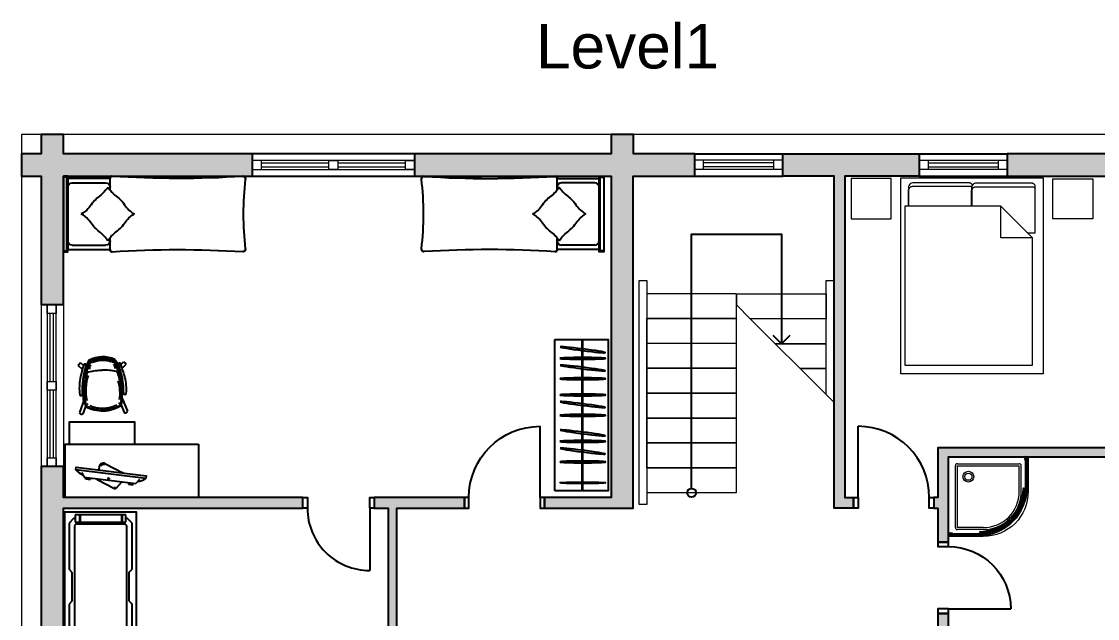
# Model space of a CAD drawing. Header units: millimetres. Extents: x 206455 to 265096, y 21531 to 53708.
# Drawn here: x 246737 to 258827, y 28403 to 35109 of the extents above; entities that cross this region are included whole.
import ezdxf

# ---------------------------------------------------------------- set-up
doc = ezdxf.new("R2010")
doc.units = ezdxf.units.MM
for name, color, linetype in [('furniture _san', 36, 'Continuous'), ('hatches', 8, 'Continuous'), ('wall', 5, 'Continuous')]:
    doc.layers.add(name, color=color, linetype=linetype)
doc.layers.add('txt', color=7, linetype='Continuous', lineweight=13)
doc.styles.get("Standard").update_dxf_attribs({"font": 'arial.ttf'})

# ---------------------------------------------------------------- blocks, each defined once
blk = doc.blocks.new('SSS')
for p, q in [((-1, 2), (0, 9)), ((10, -2), (0, 0)), ((12, 9), (2, 11)), ((8, 4), (13, 3)), ((10, 1), (11, 6)), ((16, 17), (12, 9)), ((23, 19), (21, 19)), ((10, -2), (10, -11)), ((14, -15), (16, -16))]:
    blk.add_line(p, q)
blk.add_lwpolyline([(22, 11), (20, 11, 0.414214), (18, 10), (15, -5, 0.414214), (16, -7), (18, -8)], format="xyb")
for points in [[(21, 4), (25, 3), (25, 3), (29, 25), (28, 25), (25, 26), (24, 25), (21, 4)], [(15, -24), (19, -25), (19, -24), (24, -3), (23, -3), (20, -2), (19, -2), (15, -23)]]:
    blk.add_lwpolyline(points, close=True)
blk.add_circle((11, 3), 3.6)
for centre, radius, start, end in [((0, 2), 1.8, 168.3985, 258.3985), ((2, 9), 1.8, 78.3985, 168.3985), ((11, 3), 5.4, 78.3985, 258.3985), ((20, 15), 4.5, 78.3985, 155.158), ((14, -11), 4.5, 181.639, 258.3985)]:
    blk.add_arc(centre, radius, start, end)
blk = doc.blocks.new('Kolo STANDARD PLUS 80')
at = {"color": 0, "lineweight": 0}
for p, q in [((0, 790), (1, 790)), ((1, 790), (5, 787)), ((5, 787), (10, 787)), ((34, 785), (6, 785)), ((6, 785), (6, 784)), ((6, 784), (10, 784)), ((10, 772), (6, 772)), ((6, 772), (6, 770)), ((6, 770), (7, 770)), ((7, 770), (34, 770)), ((7, 770), (7, 770)), ((10, 787), (10, 785)), ((10, 785), (12, 785)), ((10, 784), (10, 772)), ((12, 787), (25, 790)), ((12, 786), (12, 787)), ((12, 785), (12, 786)), ((20, 785), (12, 785)), ((12, 785), (12, 785)), ((12, 772), (12, 783)), ((12, 783), (34, 783)), ((34, 772), (12, 772)), ((12, 770), (20, 770)), ((25, 790), (38, 788)), ((30, 779), (30, 781)), ((31, 783), (37, 783)), ((39, 782), (31, 782)), ((31, 779), (31, 781)), ((35, 778), (31, 778)), ((34, 777), (31, 777)), ((34, 783), (34, 785)), ((34, 770), (34, 772)), ((35, 778), (35, 778)), ((37, 776), (35, 776)), ((36, 777), (37, 777)), ((38, 788), (39, 788)), ((38, 787), (38, 784)), ((38, 778), (38, 777)), ((38, 778), (39, 778)), ((38, 768), (38, 775)), ((39, 788), (39, 787)), ((39, 787), (39, 768)), ((39, 787), (307, 787)), ((39, 783), (307, 783)), ((39, 776), (307, 776)), ((39, 769), (307, 769)), ((39, 768), (39, 768)), ((315, 776), (315, 783)), ((315, 766), (315, 773)), ((315, 773), (315, 773)), ((315, 773), (315, 773)), ((316, 759), (315, 766)), ((315, 765), (316, 765)), ((316, 769), (317, 755)), ((317, 751), (316, 759)), ((317, 773), (317, 770)), ((317, 770), (322, 770)), ((319, 784), (319, 783)), ((320, 782), (320, 784)), ((327, 775), (327, 783)), ((70, 90), (70, 710)), ((350, 730), (90, 730)), ((90, 90), (90, 710)), ((350, 710), (90, 710)), ((317, 755), (325, 755)), ((327, 752), (317, 749)), ((325, 754), (318, 754)), ((318, 754), (318, 751)), ((318, 751), (327, 753)), ((318, 750), (318, 751)), ((325, 755), (325, 754)), ((327, 753), (327, 752)), ((601, 640), (602, 641)), ((604, 637), (601, 640)), ((607, 641), (604, 644)), ((604, 644), (604, 643)), ((606, 637), (604, 637)), ((605, 635), (612, 642)), ((611, 626), (605, 632)), ((606, 634), (613, 642)), ((612, 627), (606, 633)), ((608, 640), (607, 641)), ((614, 623), (609, 617)), ((609, 616), (610, 614)), ((612, 626), (612, 625)), ((612, 625), (612, 625)), ((612, 625), (614, 623)), ((614, 614), (612, 615)), ((613, 615), (612, 614)), ((620, 635), (613, 627)), ((616, 618), (613, 616)), ((614, 614), (613, 616)), ((614, 642), (620, 636)), ((621, 634), (614, 626)), ((614, 624), (617, 622)), ((614, 614), (615, 612)), ((614, 614), (616, 613)), ((615, 613), (614, 612)), ((616, 609), (614, 610)), ((615, 642), (621, 637)), ((616, 620), (618, 618)), ((616, 618), (617, 617)), ((618, 616), (616, 613)), ((618, 616), (617, 617)), ((623, 614), (617, 609)), ((620, 616), (618, 618)), ((624, 614), (622, 617)), ((625, 612), (623, 614)), ((626, 612), (625, 612)), ((625, 612), (625, 612)), ((634, 621), (626, 614)), ((626, 611), (632, 605)), ((635, 620), (627, 613)), ((627, 612), (633, 606)), ((634, 606), (642, 613)), ((635, 605), (642, 612)), ((642, 614), (636, 620)), ((642, 615), (637, 621)), ((637, 606), (637, 604)), ((637, 604), (640, 601)), ((640, 608), (641, 607)), ((640, 601), (641, 602)), ((641, 607), (644, 604)), ((644, 604), (643, 604)), ((710, 350), (710, 90)), ((730, 350), (730, 90)), ((752, 327), (749, 317)), ((751, 318), (753, 327)), ((753, 327), (752, 327)), ((755, 325), (754, 325)), ((754, 325), (754, 318)), ((755, 317), (755, 325)), ((775, 327), (783, 327)), ((750, 318), (751, 318)), ((754, 318), (751, 318)), ((751, 317), (759, 316)), ((769, 316), (755, 317)), ((759, 316), (766, 315)), ((765, 315), (765, 316)), ((766, 315), (773, 315)), ((769, 39), (769, 307)), ((770, 317), (770, 322)), ((773, 317), (770, 317)), ((773, 315), (773, 315)), ((773, 315), (773, 315)), ((776, 315), (783, 315)), ((776, 39), (776, 307)), ((782, 320), (784, 320)), ((784, 319), (783, 319)), ((783, 39), (783, 307)), ((787, 307), (787, 39)), ((710, 90), (90, 90)), ((710, 70), (90, 70)), ((770, 4), (766, 0)), ((787, 39), (768, 39)), ((768, 38), (775, 38)), ((768, 10), (770, 10)), ((770, 7), (770, 34)), ((770, 34), (772, 34)), ((770, 12), (770, 20)), ((770, 6), (770, 7)), ((772, 6), (770, 6)), ((772, 4), (770, 4)), ((772, 34), (772, 12)), ((772, 12), (783, 12)), ((784, 10), (772, 10)), ((772, 10), (772, 6)), ((772, 10), (773, 10)), ((776, 0), (772, 4)), ((773, 10), (773, 5)), ((782, 10), (773, 10)), ((773, 5), (777, 1)), ((776, 37), (776, 35)), ((777, 1), (776, 0)), ((778, 38), (777, 38)), ((777, 36), (777, 37)), ((777, 34), (777, 31)), ((778, 38), (778, 39)), ((778, 35), (778, 35)), ((778, 35), (778, 31)), ((778, 1), (782, 5)), ((780, 0), (778, 1)), ((779, 31), (781, 31)), ((779, 30), (781, 30)), ((783, 4), (780, 0)), ((782, 39), (782, 31)), ((782, 10), (784, 10)), ((782, 5), (782, 10)), ((783, 31), (783, 37)), ((783, 12), (783, 34)), ((783, 34), (785, 34)), ((783, 10), (783, 6)), ((784, 10), (783, 10)), ((783, 6), (785, 6)), ((785, 4), (783, 4)), ((787, 38), (784, 38)), ((784, 6), (784, 10)), ((784, 6), (784, 10)), ((785, 6), (784, 6)), ((785, 6), (784, 6)), ((785, 34), (785, 6)), ((785, 20), (785, 12)), ((785, 20), (785, 6)), ((785, 20), (785, 20)), ((785, 12), (785, 20)), ((786, 12), (785, 12)), ((785, 10), (787, 10)), ((785, 6), (785, 10)), ((789, 0), (785, 4)), ((787, 12), (786, 12)), ((787, 39), (788, 39)), ((790, 25), (787, 12)), ((787, 10), (787, 5)), ((787, 5), (790, 1)), ((788, 39), (788, 38)), ((788, 38), (790, 25)), ((790, 1), (789, 0))]:
    blk.add_line(p, q, dxfattribs=at)
at = {"color": 0}
for p, q in [((1, 790), (0, 789)), ((0, 789), (4, 785)), ((4, 783), (0, 780)), ((0, 780), (0, 779)), ((0, 779), (1, 778)), ((0, 779), (0, 779)), ((1, 777), (0, 776)), ((0, 776), (4, 772)), ((4, 770), (0, 766)), ((0, 766), (1, 765)), ((0, 766), (0, 766)), ((0, 766), (0, 766)), ((5, 787), (1, 790)), ((1, 778), (5, 782)), ((5, 773), (1, 777)), ((1, 765), (5, 768)), ((4, 785), (4, 783)), ((4, 772), (4, 770)), ((10, 787), (5, 787)), ((5, 782), (10, 782)), ((10, 773), (5, 773)), ((5, 768), (10, 768)), ((6, 783), (6, 785)), ((6, 785), (10, 785)), ((10, 783), (6, 783)), ((6, 770), (6, 772)), ((6, 772), (10, 772)), ((10, 770), (6, 770)), ((10, 785), (10, 787)), ((10, 782), (10, 783)), ((10, 772), (10, 773)), ((10, 768), (10, 770)), ((19, 787), (17, 787)), ((19, 769), (17, 769)), ((20, 785), (20, 786)), ((20, 785), (20, 785)), ((20, 770), (20, 770)), ((39, 787), (307, 787)), ((310, 783), (307, 783)), ((307, 783), (307, 776)), ((310, 782), (307, 782)), ((307, 778), (307, 778)), ((307, 774), (315, 774)), ((308, 777), (308, 776)), ((308, 775), (310, 775)), ((313, 783), (310, 782)), ((310, 776), (310, 778)), ((310, 778), (311, 778)), ((311, 778), (311, 776)), ((311, 775), (313, 775)), ((313, 776), (313, 783)), ((315, 773), (315, 769)), ((316, 769), (322, 769)), ((328, 775), (328, 783)), ((600, 640), (604, 645)), ((605, 635), (600, 640)), ((604, 645), (610, 640)), ((610, 640), (605, 635)), ((610, 617), (615, 622)), ((612, 615), (610, 617)), ((617, 620), (612, 615)), ((615, 622), (617, 620)), ((620, 617), (615, 612)), ((615, 612), (617, 610)), ((617, 610), (622, 615)), ((622, 615), (620, 617)), ((640, 610), (635, 605)), ((635, 605), (640, 600)), ((645, 604), (640, 610)), ((640, 600), (645, 604)), ((775, 328), (783, 328)), ((769, 316), (769, 322)), ((773, 315), (769, 315)), ((774, 307), (774, 315)), ((775, 311), (775, 313)), ((775, 308), (775, 310)), ((776, 313), (783, 313)), ((778, 311), (776, 311)), ((776, 310), (778, 310)), ((777, 308), (776, 308)), ((783, 307), (776, 307)), ((778, 310), (778, 311)), ((778, 307), (778, 307)), ((783, 313), (782, 310)), ((782, 310), (782, 307)), ((783, 310), (783, 307)), ((787, 39), (787, 307)), ((765, 1), (768, 5)), ((766, 0), (765, 1)), ((770, 4), (766, 0)), ((766, 0), (766, 0)), ((766, 0), (766, 0)), ((768, 5), (768, 10)), ((768, 10), (770, 10)), ((769, 19), (769, 17)), ((770, 20), (770, 20)), ((770, 10), (770, 6)), ((770, 6), (772, 6)), ((772, 4), (770, 4)), ((772, 6), (772, 10)), ((772, 10), (773, 10)), ((776, 0), (772, 4)), ((773, 10), (773, 5)), ((773, 5), (777, 1)), ((777, 1), (776, 0)), ((778, 1), (782, 5)), ((779, 0), (778, 1)), ((780, 0), (779, 0)), ((779, 0), (779, 0)), ((783, 4), (780, 0)), ((782, 5), (782, 10)), ((782, 10), (783, 10)), ((783, 10), (783, 6)), ((783, 6), (785, 6)), ((785, 4), (783, 4)), ((785, 20), (786, 20)), ((785, 6), (785, 10)), ((785, 10), (787, 10)), ((789, 0), (785, 4)), ((787, 19), (787, 17)), ((787, 10), (787, 5)), ((787, 5), (790, 1)), ((790, 1), (789, 0))]:
    blk.add_line(p, q, dxfattribs=at)
at = {"color": 0, "lineweight": 0}
blk.add_lwpolyline([(0, 0), (0, 800), (350, 800, -0.414214), (800, 350), (800, 0), (0, 0)], format="xyb", dxfattribs=at)
for centre, radius, start, end in [((90, 710), 20, 90, 180.0065), ((350, 350), 380, 0, 90), ((350, 350), 360, 0, 90), ((90, 90), 20, 179.9935, 270), ((710, 90), 20, 270, 0.0065)]:
    blk.add_arc(centre, radius, start, end, dxfattribs=at)
for centre, major_axis, start_param, end_param in [((27, 759), (-22.3, 22.3), -1.154774, -0.302152), ((13, 786), (0.945, 0.945), 1.533218, 2.730298), ((13, 769), (0.945, 0.945), 1.93168, 3.179171), ((27, 796), (-22.3, 22.3), 1.872948, 2.725571), ((27, 761), (-19.8, 19.8), -1.185675, -0.435284), ((27, 794), (19.8, 19.8), 3.576877, 4.327268), ((31, 781), (-1.12, 1.12), -0.785398, 0.785398), ((31, 779), (1.12, 1.12), 2.356194, 3.926991), ((31, 781), (-0.372, 0.372), -0.785398, 0.785398), ((31, 779), (0.372, 0.372), 2.356194, 3.926991), ((35, 777), (1.25, 1.25), 2.44543, 3.688035), ((36, 778), (0.558, 0.558), 2.356194, 3.926991), ((37, 784), (-0.558, 0.558), 2.356194, 3.926991), ((37, 777), (-0.372, 0.372), 2.356194, 3.926991), ((37, 775), (0.5, 0.5), 5.100511, 7.071069), ((38, 787), (-0.803, 0.803), 3.843893, 5.139016), ((38, 768), (0.803, 0.803), 4.285761, 5.580885), ((307, 307), (340, 340), 5.497787, 7.068583), ((307, 307), (-327, 327), 4.712389, 5.497787), ((322, 753), (22.2, 22.2), 0.88446, 1.001686), ((315, 783), (-0.434, 0.434), -0.56911, 0.785398), ((315, 776), (0.434, 0.434), 2.356194, 3.600658), ((314, 773), (1.69, 1.69), 5.497787, 6.742251), ((319, 780), (1.83, 1.83), 1.087097, 3.111625), ((319, 780), (-0.923, 0.923), 3.600616, 7.937006), ((318, 779), (-0.447, 0.447), 1.618242, 4.754679), ((319, 780), (0.828, 0.828), 3.220022, 4.593607), ((322, 753), (-22.2, 22.2), -0.944882, -0.7213), ((319, 780), (1.83, 1.83), 6.054132, 6.907509), ((321, 779), (0.876, 0.876), 1.49966, 2.854642), ((321, 779), (0.341, 0.341), 2.854642, 5.904896), ((321, 779), (-0.219, 0.219), -1.522805, 1.192507), ((323, 780), (-0.627, 0.627), 0.331786, 1.522805), ((322, 781), (0.298, 0.298), 4.877233, 7.095519), ((322, 779), (0.235, 0.235), 3.189584, 6.235194), ((322, 775), (3.85, 3.85), 3.926991, 5.497787), ((327, 783), (0.441, 0.441), 5.497787, 6.9091), ((307, 307), (330, 330), 0, 0.742027), ((316, 752), (1.99, 1.99), 1.914742, 4.005065), ((314, 753), (0.334, 0.334), 4.975055, 8.169267), ((317, 752), (-1.43, 1.43), 0.579996, 2.203041), ((316, 751), (0.316, 0.316), 3.825718, 5.803845), ((591, 636), (-0.61, 0.61), -1.004108, 4.041936), ((600, 628), (8.56, 8.56), 0.763636, 1.518914), ((600, 628), (7.85, 7.85), 0.658247, 1.518914), ((607, 634), (-1.47, 1.47), 0.025583, 1.596379), ((607, 634), (-0.367, 0.367), 0.025583, 1.596379), ((609, 616), (0.556, 0.556), 1.587947, 3.221055), ((611, 615), (1.1, 1.1), 3.167176, 4.737972), ((613, 628), (1.47, 1.47), 3.167176, 4.737972), ((614, 641), (1.47, 1.47), 0.025583, 1.596379), ((613, 628), (-0.367, 0.367), 1.596379, 3.167176), ((614, 641), (0.367, 0.367), 0.025583, 1.596379), ((614, 625), (0.761, 0.761), 1.596971, 3.191333), ((615, 611), (-1.1, 1.1), -0.025583, 1.545213), ((616, 609), (-0.556, 0.556), 1.491334, 3.124442), ((616, 621), (-1.16, 1.16), 2.902385, 4.498277), ((621, 616), (1.16, 1.16), 0.214112, 1.810004), ((620, 635), (0.367, 0.367), 4.737972, 6.308768), ((620, 635), (1.47, 1.47), 4.737972, 6.308768), ((625, 614), (0.761, 0.761), 3.091852, 4.686214), ((628, 613), (-1.47, 1.47), -0.025583, 1.545213), ((628, 613), (0.367, 0.367), 1.545213, 3.11601), ((634, 607), (1.47, 1.47), 3.11601, 4.686806), ((307, 307), (-327, 327), 3.926991, 4.712389), ((634, 607), (-0.367, 0.367), 1.545213, 3.11601), ((635, 620), (1.47, 1.47), 6.257602, 7.828399), ((635, 620), (-0.367, 0.367), 4.686806, 6.257602), ((636, 591), (0.61, 0.61), 0.670453, 5.716497), ((628, 600), (7.85, 7.85), 4.764272, 5.624939), ((307, 307), (-330, 330), 3.970362, 4.712389), ((628, 600), (8.56, 8.56), 4.764272, 5.519549), ((641, 614), (1.47, 1.47), 4.686806, 6.257602), ((641, 614), (0.367, 0.367), 4.686806, 6.257602), ((775, 322), (3.85, 3.85), 0.785398, 2.356194), ((783, 327), (0.441, 0.441), 5.657271, 7.068583), ((753, 322), (-22.2, 22.2), 3.862892, 4.086475), ((200, 200), (38.2, 38.2), 0.785398, 7.068583), ((200, 200), (25.5, 25.5), 0.785398, 7.068583), ((752, 316), (1.99, 1.99), 2.27812, 4.368444), ((751, 316), (0.316, 0.316), 0.47934, 2.457467), ((752, 317), (-1.43, 1.43), 0.938551, 2.561596), ((753, 314), (-0.334, 0.334), 2.826308, 6.02052), ((773, 314), (-1.69, 1.69), 4.253323, 5.497787), ((776, 315), (-0.434, 0.434), 1.111731, 2.356194), ((779, 321), (0.341, 0.341), 0.378289, 3.428543), ((779, 321), (0.876, 0.876), 3.428543, 4.783526), ((780, 319), (0.828, 0.828), 1.689578, 3.063163), ((780, 319), (1.83, 1.83), 3.17156, 5.196088), ((779, 318), (-0.447, 0.447), 4.670099, 7.806536), ((779, 321), (-0.219, 0.219), 1.949085, 4.664397), ((779, 322), (0.235, 0.235), 0.047992, 3.093601), ((780, 319), (0.923, 0.923), 3.058568, 7.394959), ((780, 323), (0.627, 0.627), 3.189584, 4.380603), ((781, 322), (0.298, 0.298), 5.470852, 7.689138), ((780, 319), (1.83, 1.83), 5.658862, 6.512239), ((753, 322), (-22.2, 22.2), 3.710703, 3.827929), ((783, 315), (0.434, 0.434), 3.926991, 5.281499), ((796, 27), (22.3, 22.3), 1.986818, 2.839441), ((794, 27), (19.8, 19.8), 1.955917, 2.706309), ((768, 38), (-0.803, 0.803), -0.868496, 0.426627), ((769, 13), (-0.945, 0.945), 1.533218, 2.780709), ((775, 37), (0.5, 0.5), 5.495302, 7.46586), ((777, 35), (1.25, 1.25), 2.59515, 3.837755), ((777, 37), (0.372, 0.372), 0.785398, 2.356194), ((778, 36), (-0.558, 0.558), 0.785398, 2.356194), ((779, 31), (-1.12, 1.12), 0.785398, 2.356194), ((779, 31), (0.372, 0.372), 2.356194, 3.926991), ((781, 31), (1.12, 1.12), 3.926991, 5.497787), ((781, 31), (-0.372, 0.372), 2.356194, 3.926991), ((784, 37), (-0.558, 0.558), -0.785398, 0.785398), ((786, 13), (0.945, 0.945), 3.552887, 4.749968), ((787, 38), (0.803, 0.803), 5.856558, 7.151681), ((761, 27), (-19.8, 19.8), 3.576877, 4.327268), ((759, 27), (-22.3, 22.3), 3.443744, 4.296367)]:
    blk.add_ellipse(centre, major_axis=major_axis, ratio=1, start_param=start_param, end_param=end_param, dxfattribs=at)
at = {"color": 0}
for centre, major_axis, start_param, end_param in [((17, 787), (-0.302, 0.302), -0.785398, 2.356194), ((17, 768), (0.302, 0.302), 0.785398, 3.926991), ((19, 786), (-0.719, 0.719), 3.926991, 5.536998), ((19, 770), (0.719, 0.719), 3.88778, 5.497787), ((307, 775), (0.344, 0.344), 0.419943, 2.047557), ((307, 775), (0.518, 0.518), 2.047557, 3.926991), ((307, 307), (340, 340), 0, 0.785398), ((307, 777), (0.248, 0.248), 5.497787, 7.068583), ((308, 776), (-0.248, 0.248), 0.785398, 2.356194), ((322, 753), (23, 23), 0.625914, 1.16457), ((310, 782), (-0.248, 0.248), 2.356194, 2.685618), ((310, 778), (0.248, 0.248), 0.785398, 2.356194), ((310, 776), (0.248, 0.248), 3.926991, 5.497787), ((311, 778), (-0.248, 0.248), 3.926991, 5.497787), ((311, 776), (-0.248, 0.248), 0.785398, 2.356194), ((313, 783), (0.248, 0.248), 5.497787, 7.398007), ((313, 776), (0.248, 0.248), 3.926991, 5.497787), ((314, 773), (0.889, 0.889), 5.497787, 6.702362), ((316, 769), (0.434, 0.434), 2.356194, 3.926991), ((322, 775), (-4.65, 4.65), 2.356194, 3.926991), ((327, 783), (-1.24, 1.24), 3.926991, 5.338303), ((307, 307), (317, 317), 0.047326, 0.743816), ((307, 307), (315, 315), 0.047496, 0.738882), ((307, 307), (-315, 315), 3.973507, 4.664893), ((307, 307), (317, 317), 5.539369, 6.235859), ((307, 307), (340, 340), 5.497787, 6.283185), ((775, 322), (-4.65, 4.65), -0.785398, 0.785398), ((783, 327), (1.24, 1.24), 5.657271, 7.068583), ((753, 322), (-23, 23), 3.547819, 4.086475), ((769, 316), (-0.434, 0.434), 0.785398, 2.356194), ((773, 314), (0.889, 0.889), 5.864009, 7.068583), ((775, 307), (0.518, 0.518), 2.356194, 4.235628), ((776, 313), (0.248, 0.248), 0.785398, 2.356194), ((776, 311), (-0.248, 0.248), 0.785398, 2.356194), ((776, 310), (-0.248, 0.248), -0.785398, 0.785398), ((776, 308), (-0.248, 0.248), 0.785398, 2.356194), ((775, 307), (-0.344, 0.344), 2.664832, 4.292446), ((777, 307), (0.248, 0.248), 5.497787, 7.068583), ((778, 311), (0.248, 0.248), 5.497787, 7.068583), ((778, 310), (0.248, 0.248), 3.926991, 5.497787), ((782, 310), (-0.248, 0.248), 0.455975, 0.785398), ((783, 313), (-0.248, 0.248), 3.597568, 5.497787), ((768, 17), (-0.302, 0.302), 0.785398, 3.926991), ((770, 19), (0.719, 0.719), 0.785398, 2.395405), ((786, 19), (0.719, 0.719), 5.458576, 7.068583), ((787, 17), (-0.302, 0.302), 0.785398, 3.926991)]:
    blk.add_ellipse(centre, major_axis=major_axis, ratio=1, start_param=start_param, end_param=end_param, dxfattribs=at)
at = {"color": 0, "lineweight": 0, "zscale": 0.5008152169937079}
for p, xscale, yscale, rotation in [((397, 743), 0.8764266297366703, 0.8764266297366703, 90), ((551, 679), 0.8764266297351813, 0.8764266297351813, 68.36710436433192)]:
    blk.add_blockref('SSS', p, dxfattribs=dict(at, xscale=xscale, yscale=yscale, rotation=rotation))
at = {"color": 0, "lineweight": 0, "extrusion": (0, 0, -1), "zscale": -0.5008152169937079}
for p, xscale, yscale, rotation in [((-679, 551), 0.8764266297419449, 0.8764266297419449, 158.3671043645073), ((-743, 397), 0.8764266297366703, 0.8764266297366703, 180)]:
    blk.add_blockref('SSS', p, dxfattribs=dict(at, xscale=xscale, yscale=yscale, rotation=rotation))
blk = doc.blocks.new('door 700')
at = {"color": 0}
for points in [[(0, -50), (-120, -50), (-120, 0), (0, 0), (0, -50)], [(0, -50), (700, -50)], [(0, -800), (-120, -800), (-120, -750), (0, -750), (0, -800)]]:
    blk.add_lwpolyline(points, dxfattribs=at)
blk.add_arc((0, -50), 700, 270, 0, dxfattribs=at)
blk = doc.blocks.new('door900')
at = {"color": 0}
for points in [[(-900, 0), (-900, 120), (-850, 120), (-850, 0), (-900, 0)], [(-50, 0), (-50, 120), (0, 120), (0, 0), (-50, 0)], [(-50, 0), (-50, -800)]]:
    blk.add_lwpolyline(points, dxfattribs=at)
blk.add_arc((-50, 0), 800, 180, 270, dxfattribs=at)
blk = doc.blocks.new('bed 1600x2200')
at = {"color": 0, "linetype": 'Continuous', "lineweight": 15, "ltscale": 0.2}
blk.add_lwpolyline([(800, 0), (800, -2200), (-800, -2200), (-800, 0)], close=True, dxfattribs=at)
at = {"color": 0, "linetype": 'Continuous', "lineweight": 15, "ltscale": 0.13}
for points in [[(-1360, -8), (-1360, -458), (-911, -458), (-911, -8)], [(1356, -12), (1356, -461), (907, -461), (907, -12)]]:
    blk.add_lwpolyline(points, close=True, dxfattribs=at)
at = {"color": 0, "linetype": 'Continuous', "lineweight": 15, "ltscale": 0.2}
for points in [[(2, -317), (2, -317), (2, -317), (2, -83), (2, -80), (-1, -74), (-6, -68), (-12, -63), (-16, -60), (-20, -58), (-24, -57), (-30, -55), (-33, -55), (-669, -55), (-681, -58), (-692, -64), (-700, -70), (-706, -80), (-711, -89), (-713, -97), (-713, -314), (-713, -135), (-708, -124), (-703, -112), (-692, -101), (-683, -97), (-675, -95), (-669, -94), (-31, -94), (-22, -94), (-15, -98), (-8, -103), (-3, -109), (1, -116), (2, -117)], [(628, -616), (621, -616), (709, -616), (709, -88), (709, -85), (706, -79), (701, -73), (695, -68), (691, -65), (687, -63), (683, -62), (677, -60), (675, -60), (38, -60), (26, -63), (15, -69), (7, -75), (1, -85), (-4, -94), (-6, -102), (-6, -319), (-6, -140), (-1, -129), (4, -117), (15, -106), (24, -102), (32, -100), (38, -99), (676, -99), (685, -99), (692, -103), (699, -108), (704, -114), (708, -121), (709, -122)], [(323, -319), (-756, -319), (-756, -2104), (677, -2104), (677, -673), (324, -673), (324, -319), (677, -673)]]:
    blk.add_lwpolyline(points, dxfattribs=at)
blk = doc.blocks.new('bed 800')
at = {"color": 0, "linetype": 'ByBlock'}
for p, q in [((-525, 267), (-525, 404)), ((-100, 350), (-475, 350)), ((-525, -404), (-525, -267)), ((-100, -350), (-475, -350))]:
    blk.add_line(p, q, dxfattribs=at)
at = {"color": 0}
blk.add_lwpolyline([(-525, 404), (-525, 400), (-50, 400), (-50, 425), (0, 425), (0, -425), (-50, -425), (-50, -400), (-525, -400), (-525, -404, -0.433007), (-546, -424, 0.031616), (-2017, -423, -0.44677), (-2048, -391, 0.059749), (-2048, 391, -0.44677), (-2017, 423, 0.031616), (-546, 424, -0.433007), (-525, 404), (-525, 400)], format="xyb", dxfattribs=at)
at = {"color": 0, "linetype": 'ByBlock'}
blk.add_lwpolyline([(-525, 400), (-50, 400), (-50, -400), (-525, -400)], dxfattribs=at)
for points in [[(-50, -425), (-50, 425), (0, 425), (0, -425)], [(-40, -415), (-40, 415), (0, 415), (0, -415)]]:
    blk.add_lwpolyline(points, close=True, dxfattribs=at)
for centre, radius, start, end in [((-2018, 393), 30, 86.4083, 182.703), ((-5313, 0), 3288, 353.1614, 6.8386), ((-1288, 12037), 11638, 266.4083, 273.6518), ((-545, 404), 20, 0, 93.6518), ((-475, 300), 50, 90, 180), ((-100, 300), 50, 0, 90), ((-475, -300), 50, 180, 270), ((-100, -300), 50, 270, 0), ((-2018, -393), 30, 177.297, 273.5917), ((-1288, -12038), 11638, 86.3482, 93.5917), ((-545, -404), 20, 266.3482, 0)]:
    blk.add_arc(centre, radius, start, end, dxfattribs=at)
for points in [[(-500, 300), (-539, 250), (-650, 150), (-751, 31), (-799, 0)], [(-500, 300), (-460, 250), (-350, 150), (-248, 31), (-200, 0)], [(-500, -300), (-460, -250), (-350, -150), (-248, -31), (-200, 0)], [(-500, -300), (-539, -250), (-650, -150), (-751, -31), (-799, 0)]]:
    blk.add_spline(points, degree=3, dxfattribs=at)
blk = doc.blocks.new('chair(top)')
at = {"color": 0}
for p, q in [((-328, 205), (-475, 256)), ((10, 224), (54, 271)), ((83, 244), (54, 271)), ((54, 212), (83, 244)), ((-405, 189), (-488, 219)), ((-268, 200), (-269, 221)), ((-75, 185), (-24, 176)), ((-22, 190), (-14, 199)), ((28, 185), (30, 188)), ((-393, -212), (-475, -245)), ((-316, -223), (-460, -282)), ((-257, -214), (-256, -236)), ((-65, -189), (-14, -177)), ((-11, -191), (-3, -200)), ((23, -223), (69, -268)), ((38, -183), (41, -186)), ((66, -209), (97, -239)), ((97, -239), (69, -268)), ((107, -127), (122, -140))]:
    blk.add_line(p, q, dxfattribs=at)
for centre, major_axis, ratio, start_param, end_param in [((-468, 232), (-17.6, 17.6), 1, -0.482952, 1.380844), ((-269, 240), (11.2, 11.2), 1, 1.127939, 3.754534), ((-200, -331), (-417, 417), 1, -0.970184, -0.658071), ((-755, -2650), (2103, 2103), 1, 0.507127, 0.56049), ((-65, -2), (-276, 276), 1, 0.27332, 0.813374), ((-65, -2), (-270, 270), 1, 0.28278, 0.813374), ((-70, -2), (-252, 252), 1, 0.372991, 0.813374), ((-284, -212), (-296, 296), 1, -0.823386, -0.494011), ((-279, -219), (-296, 296), 1, -0.823386, -0.494011), ((-411, 145), (-27.5, 27.5), 1, 4.438289, 5.206778), ((-272, -201), (-296, 296), 1, -0.793244, -0.606923), ((-229, -413), (-423, 423), 1, -1.076512, -0.602035), ((-265, 241), (14.5, 14.5), 1, 2.877054, 3.880504), ((-212, -632), (-607, 607), 1, -1.109562, -0.715775), ((-206, 79), (-96.2, 96.2), 1, -0.631582, -0.306503), ((-257, 185), (26.7, 26.7), 1, 0.838348, 0.99622), ((-226, 757), (-379, 379), 1, 2.282435, 2.350301), ((-265, 222), (0.224, 0.224), 1, 1.869144, 3.536356), ((-219, 635), (295, 295), 1, 3.815218, 3.902832), ((-263, -765), (-682, 682), 1, -1.033988, -0.785615), ((-247, -71), (-208, 208), 1, -0.794489, -0.741481), ((-205, -227), (-319, 319), 1, -0.807668, -0.699259), ((-229, 181), (-28, 28), 1, -1.350671, -0.793924), ((-229, 213), (-3.69, 3.69), 1, -1.302836, -0.766824), ((-228, 215), (-1.72, 1.72), 1, 3.023895, 4.836821), ((-224, 187), (-22, 22), 1, 4.243185, 4.971127), ((-226, 210), (-24.1, 24.1), 1, 3.538484, 4.382616), ((-239, -673), (635, 635), 1, 0.613528, 0.736238), ((-279, -824), (-728, 728), 1, -0.984253, -0.869679), ((-66, 426), (-169, 169), 1, 2.24605, 2.525306), ((-218, -675), (-635, 635), 1, -1.084869, -0.93398), ((-19, 32), (-103, 103), 1, -1.043338, -0.677771), ((-12, 168), (10.4, 10.4), 1, 1.80184, 3.186732), ((-548, -2001), (587, 2184), 0.319702, -0.11349, 0.089409), ((-26, 43), (-93.6, 93.6), 1, -1.108818, -0.801943), ((-651, -9), (460, 460), 1, 5.511994, 5.756436), ((3, 23), (88.1, 88.1), 1, 0.29165, 0.716974), ((-37, -39), (-152, 152), 1, -1.465989, -1.033871), ((-22, -8), (131, 131), 1, 0.071037, 0.570695), ((57, 218), (-26.1, 26.1), 1, 2.069394, 2.464369), ((53, 196), (-11.8, 11.8), 1, 2.858374, 4.890323), ((79, 153), (22.1, 22.1), 1, 3.910415, 4.562668), ((-187, -5), (-222, 222), 1, 3.952805, 4.362277), ((127, 121), (20.7, 20.7), 1, 1.244159, 1.942154), ((-176, -4), (-218, 218), 1, 3.952789, 4.387585), ((-168, -5), (-226, 226), 1, 3.488778, 4.421154), ((-153, -4), (187, 187), 1, 5.525763, 5.940487), ((-153, -4), (187, 187), 1, 5.111038, 5.525763), ((-187, -6), (222, 222), 1, 5.118452, 5.527924), ((-176, -6), (-218, 218), 1, 3.522348, 3.957144), ((-65, -2), (-276, 276), 1, 0.813374, 1.353428), ((-65, -2), (-270, 270), 1, 0.813374, 1.343968), ((-70, -2), (-252, 252), 1, 0.813374, 1.253756), ((-650, -27), (-460, 460), 1, 3.724293, 3.968735), ((88, -148), (22.1, 22.1), 1, 0.205672, 0.857925), ((-296, 195), (-296, 296), 1, 2.120759, 2.450133), ((-402, -168), (27.5, 27.5), 1, 4.273951, 5.04244), ((-291, 203), (-296, 296), 1, 2.120759, 2.450133), ((-256, 306), (-357, 357), 1, 2.21239, 2.633479), ((-255, -254), (11.2, 11.2), 1, 1.013806, 3.640401), ((-251, -255), (-14.5, 14.5), 1, -0.68296, 0.32049), ((-247, 619), (-607, 607), 1, 2.342523, 2.73631), ((-201, -90), (96.2, 96.2), 1, 3.504046, 3.829125), ((-183, -646), (-295, 295), 1, -0.705288, -0.617674), ((-252, -237), (0.224, 0.224), 1, 1.231984, 2.899196), ((-247, -200), (-26.7, 26.7), 1, 2.201324, 2.359196), ((-306, 749), (-682, 682), 1, 2.412362, 2.660736), ((-183, -768), (-379, 379), 1, -0.723553, -0.655687), ((-250, 57), (-208, 208), 1, 2.368228, 2.421237), ((-217, 215), (-319, 319), 1, 2.326006, 2.434415), ((-217, -225), (3.69, 3.69), 1, 3.964367, 4.50038), ((-219, -193), (28, 28), 1, 3.991468, 4.548214), ((-215, -228), (1.72, 1.72), 1, 4.643908, 6.456834), ((-213, -200), (22, 22), 1, 4.509602, 5.237544), ((-213, -222), (24.1, 24.1), 1, 5.098113, 5.942245), ((-276, 658), (635, 635), 1, 4.032102, 4.154812), ((-325, 807), (-728, 728), 1, 2.496426, 2.611), ((-42, -429), (-169, 169), 1, -0.898559, -0.619303), ((-902, 2604), (-2103, 2103), 1, 2.637054, 2.690417), ((-256, 662), (635, 635), 1, 4.131524, 4.282413), ((-18, -33), (-103, 103), 1, 2.304518, 2.670086), ((-2, -168), (-10.4, 10.4), 1, 0.010812, 1.395703), ((-24, -45), (93.6, 93.6), 1, 3.999486, 4.306361), ((5, -22), (-88.1, 88.1), 1, 2.480569, 2.905894), ((-39, 37), (152, 152), 1, 4.231415, 4.663533), ((-22, 7), (-131, 131), 1, 2.626849, 3.126506), ((69, -215), (-26.1, 26.1), 1, -0.837622, -0.442647), ((64, -193), (11.8, 11.8), 1, 4.590406, 6.622355), ((-454, -258), (-17.6, 17.6), 1, 0.245903, 2.109699), ((-218, 319), (-417, 417), 1, 2.284818, 2.596932)]:
    blk.add_ellipse(centre, major_axis=major_axis, ratio=ratio, start_param=start_param, end_param=end_param, dxfattribs=at)
at = {"color": 0, "extrusion": (0, 0, -1)}
blk.add_ellipse((-660, 1967), major_axis=(-708, 2147), ratio=0.319702, start_param=3.028102, end_param=3.231002, dxfattribs=at)
blk = doc.blocks.new('Tv 2')
at = {"color": 0}
for p, q in [((252, 45), (-297, -160)), ((179, 39), (225, 56)), ((186, 21), (179, 39)), ((225, 56), (232, 38)), ((-275, -130), (-229, -113)), ((-222, -132), (-229, -113)), ((-275, -130), (-268, -149))]:
    blk.add_line(p, q, dxfattribs=at)
blk.add_lwpolyline([(-368, -261), (372, 15), (383, -13), (-358, -289)], close=True, dxfattribs=at)
for points in [[(102, 0), (-101, 0)], [(303, 11), (252, 45)], [(-147, -104), (-125, -18)], [(-13, -71), (15, -71)], [(1, -59), (1, -83)], [(160, -150), (148, -101)], [(-312, -219), (-297, -160)], [(110, -200), (-109, -200)]]:
    blk.add_lwpolyline(points, dxfattribs=at)
for centre, radius, start, end in [((-101, -25), 25, 90, 164.7609), ((102, -25), 25, 52.8723, 90), ((301, -158), 187, 67.5594, 97.1051), ((-101, -25), 10, 90, 164.7609), ((-201, -345), 187, 123.8382, 153.3839), ((-109, -150), 50, 260.5415, 270), ((110, -150), 50, 270, 0), ((110, -150), 35, 270, 0)]:
    blk.add_arc(centre, radius, start, end, dxfattribs=at)
blk = doc.blocks.new('table 032')
at = {"color": 0}
blk.add_lwpolyline([(-600, 1500), (0, 1500), (0, 0), (-600, 0)], close=True, dxfattribs=at)
blk.add_lwpolyline([(-600, 50), (-600, 50), (-850, 50), (-850, 780), (-600, 780)], dxfattribs=at)
at = {"color": 0, "linetype": 'ByBlock', "rotation": 242.5466415344142}
blk.add_blockref('Tv 2', (-151, 458), dxfattribs=at)
blk = doc.blocks.new('ward46')
at = {"color": 0}
for p, q in [((283, 1700), (283, 0)), ((293, 1700), (293, 0))]:
    blk.add_line(p, q, dxfattribs=at)
for points in [[(600, 0), (0, 0), (0, 1700), (600, 1700)], [(600, 1700), (600, 0)]]:
    blk.add_lwpolyline(points, dxfattribs=at)
blk.add_ellipse((287, 1609), major_axis=(256, 0), ratio=0.03669, dxfattribs=at)
at = {"color": 0, "extrusion": (0, 0, -1)}
for centre, major_axis in [((287, 1374), (256, 0)), ((286, 1253), (254, -32)), ((287, 1144), (256, 0)), ((286, 1048), (254, -32)), ((287, 851), (256, 0)), ((286, 730), (254, -32)), ((287, 622), (256, 0)), ((287, 440), (256, 0)), ((286, 319), (254, -32)), ((287, 211), (256, 0)), ((286, 114), (254, -32))]:
    blk.add_ellipse(centre, major_axis=major_axis, ratio=0.03669, dxfattribs=at)
blk = doc.blocks.new('1700 v')
at = {"color": 0}
for p, q in [((135, 354), (85, 304)), ((719, 354), (135, 354)), ((750, 323), (719, 354)), ((1059, 323), (1090, 354)), ((1577, 354), (1090, 354)), ((1627, 304), (1577, 354)), ((85, 304), (85, -304)), ((160, 294), (145, 279)), ((145, 279), (145, -279)), ((719, 294), (160, 294)), ((1552, 294), (719, 294)), ((1059, 323), (750, 323)), ((1567, 278), (1552, 294)), ((1567, -278), (1567, 278)), ((1589, 284), (1589, -284)), ((1666, 284), (1589, 284)), ((1666, 238), (1589, 238)), ((1666, 230), (1589, 230)), ((1627, 284), (1627, 304)), ((1666, -284), (1666, 284)), ((85, -304), (135, -354)), ((85, -304), (85, -304)), ((145, -279), (160, -294)), ((145, -279), (145, -279)), ((160, -294), (719, -294)), ((719, -294), (1552, -294)), ((750, -323), (719, -354)), ((750, -323), (1059, -323)), ((1059, -323), (1090, -354)), ((1552, -294), (1567, -278)), ((1577, -354), (1627, -304)), ((1666, -235), (1589, -235)), ((1666, -243), (1589, -243)), ((1589, -284), (1666, -284)), ((1627, -304), (1627, -284)), ((135, -354), (719, -354)), ((1090, -354), (1577, -354))]:
    blk.add_line(p, q, dxfattribs=at)
blk.add_lwpolyline([(0, 400), (1700, 400), (1700, -400), (0, -400)], close=True, dxfattribs=at)

msp = doc.modelspace()

# ---------------------------------------------------------------- hatches: boundary and pattern name
at = {"layer": 'hatches', "true_color": 0x474847}
h = msp.add_hatch(color=59, dxfattribs=at)
h.paths.add_polyline_path([(247209, 29762), (247209, 30110), (246959, 30110), (246959, 27801), (246737, 27801), (246737, 27552), (246959, 27552), (246959, 25882), (247209, 25882), (247209, 27552), (251721, 27552), (251721, 27801), (250955, 27801), (250955, 29642), (251713, 29642), (251713, 29762), (250699, 29762), (250699, 29642), (250855, 29642), (250855, 27801), (247209, 27801), (247209, 29642), (249899, 29642), (249899, 29762)])
h.paths.add_polyline_path([(249334, 33372), (249334, 33622), (247209, 33622), (247209, 33840), (246959, 33840), (246959, 33622), (246738, 33622), (246738, 33372), (246959, 33372), (246959, 31932), (247209, 31932), (247209, 33372)])
h.paths.add_polyline_path([(254301, 33622), (253612, 33622), (253612, 33841), (253363, 33841), (253363, 33622), (251152, 33622), (251152, 33372), (253362, 33372), (253362, 29762), (252613, 29762), (252613, 29642), (253611, 29642), (253611, 33372), (254301, 33372)])
h.paths.add_polyline_path([(255290, 33622), (256824, 33622), (256824, 33372), (255987, 33372), (255987, 29762), (256087, 29762), (256087, 29642), (255867, 29642), (255867, 33372), (255290, 33372)])
h.paths.add_polyline_path([(257813, 33372), (259427, 33372), (259427, 31839), (259677, 31839), (259677, 33372), (259897, 33372), (259897, 33622), (259677, 33622), (259677, 33840), (259426, 33840), (259426, 33622), (257813, 33622)])
h.paths.add_polyline_path([(259427, 30319), (257032, 30319), (257032, 29762), (256987, 29762), (256987, 29642), (257032, 29642), (257032, 29261), (257152, 29261), (257152, 30220), (259427, 30220), (259427, 27801), (258246, 27801), (258246, 27801), (257996, 27801), (257152, 27801), (257152, 28461), (257032, 28461), (257032, 27801), (256174, 27801), (256153, 27801), (256153, 27071), (255168, 27071), (255168, 26951), (256273, 26951), (256273, 27050), (256273, 27551), (257996, 27551), (257996, 22281), (255909, 22281), (255909, 22031), (257996, 22031), (257996, 21831), (258246, 21831), (258246, 22031), (258446, 22031), (258446, 22281), (258246, 22281), (258246, 27552), (259427, 27552), (259427, 27331), (259677, 27331), (259677, 27552), (259896, 27552), (259896, 27801), (259677, 27801), (259677, 31039), (259427, 31039)])
h.paths.add_polyline_path([(254920, 22031), (254920, 22281), (253612, 22281), (253612, 26950), (254258, 26950), (254258, 27070), (253612, 27070), (253612, 27552), (253863, 27552), (253863, 27801), (253612, 27801), (253612, 28051), (253362, 28051), (253362, 27801), (252621, 27801), (252621, 27552), (253362, 27552), (253362, 23452), (251969, 23452), (251969, 23202), (253362, 23202), (253362, 22281), (253114, 22281), (253114, 22031), (253363, 22031), (253363, 21810), (253612, 21810), (253612, 22031)])
h.paths.add_polyline_path([(247209, 24882), (246959, 24882), (246959, 23452), (246737, 23452), (246737, 23202), (246957, 23202), (246957, 22981), (247207, 22981), (247207, 23202), (250156, 23202), (250156, 23452), (247209, 23452)])

# ---------------------------------------------------------------- linework, layer by layer
at = {"color": 18, "true_color": 0x000000}
for points in [[(254266, 29865), (254266, 32719), (255276, 32719), (255276, 31490)], [(255180, 31585), (255276, 31490), (255372, 31585)]]:
    msp.add_lwpolyline(points, dxfattribs=at)
msp.add_circle((254266, 29815), 50, dxfattribs=at)
at = {"layer": 'wall', "color": 18, "linetype": 'Continuous', "lineweight": 0, "ltscale": 0.13, "true_color": 0x000000}
for p, q in [((250191, 33518), (249433, 33518)), ((255191, 33520), (254400, 33520)), ((249433, 33476), (250191, 33476)), ((254400, 33479), (255191, 33479))]:
    msp.add_line(p, q, dxfattribs=at)
at = {"layer": 'wall', "color": 18, "linetype": 'Continuous', "lineweight": 15, "ltscale": 0.13, "true_color": 0x000000}
for p, q in [((251053, 33518), (250290, 33518)), ((250290, 33476), (251053, 33476))]:
    msp.add_line(p, q, dxfattribs=at)
at = {"layer": 'wall', "color": 250, "linetype": 'Continuous', "lineweight": 0, "ltscale": 0.13}
for p, q in [((257714, 33519), (256923, 33519)), ((256923, 33478), (257714, 33478))]:
    msp.add_line(p, q, dxfattribs=at)
at = {"layer": 'wall', "color": 250, "linetype": 'Continuous', "lineweight": 15, "ltscale": 0.13}
for p, q in [((247055, 31830), (247055, 31067)), ((247097, 31067), (247097, 31830)), ((247055, 30968), (247055, 30209)), ((247097, 30209), (247097, 30968))]:
    msp.add_line(p, q, dxfattribs=at)
at = {"layer": 'wall', "color": 250, "linetype": 'Continuous', "lineweight": 15}
msp.add_line((257142, 29211), (257056, 29211), dxfattribs=at)
at = {"layer": 'wall', "color": 18, "linetype": 'Continuous', "lineweight": 0, "ltscale": 0.13, "true_color": 0x000000}
for points in [[(259896, 33840), (246738, 33840), (246738, 22981), (247869, 22981)], [(249433, 33448), (249433, 33547)], [(254400, 33450), (254400, 33550)], [(255191, 33450), (255191, 33550)]]:
    msp.add_lwpolyline(points, dxfattribs=at)
at = {"layer": 'wall'}
for points in [[(249334, 33372), (249334, 33622), (247209, 33622), (247209, 33840), (246959, 33840), (246959, 33622), (246738, 33622), (246738, 33372), (246959, 33372), (246959, 31932), (247209, 31932), (247209, 33372), (249334, 33372)], [(254301, 33622), (253612, 33622), (253612, 33841), (253363, 33841), (253363, 33622), (253363, 33622), (251152, 33622), (251152, 33372), (253362, 33372), (253362, 29762), (252613, 29762), (252613, 29642), (253611, 29642), (253611, 33372), (254301, 33372)], [(257813, 33372), (259427, 33372), (259427, 31839), (259677, 31839), (259677, 33372), (259897, 33372), (259897, 33622), (259677, 33622), (259677, 33840), (259426, 33840), (259426, 33622), (257813, 33622)], [(255290, 33622), (256824, 33622), (256824, 33372), (255987, 33372), (255987, 29762), (256087, 29762), (256087, 29642), (255867, 29642), (255867, 33372), (255290, 33372)]]:
    msp.add_lwpolyline(points, close=True, dxfattribs=at)
at = {"layer": 'wall', "color": 18, "true_color": 0x000000}
for points in [[(251152, 33622), (249334, 33622)], [(254301, 33622), (255290, 33622)], [(256824, 33622), (257813, 33622)], [(249334, 33372), (251152, 33372)], [(254301, 33372), (255290, 33372)], [(256824, 33372), (257813, 33372)]]:
    msp.add_lwpolyline(points, dxfattribs=at)
at = {"layer": 'wall'}
for points in [[(254301, 33372), (254301, 33622)], [(259427, 30319), (257032, 30319), (257032, 30319), (257032, 30319), (257032, 29762), (256987, 29762), (256987, 29642), (257032, 29642), (257032, 29261), (257152, 29261), (257152, 30220), (259427, 30220)], [(247209, 27801), (247209, 29642), (249899, 29642), (249899, 29762), (247209, 29762), (247209, 30110), (246959, 30110), (246959, 27801)], [(250955, 27801), (250955, 29642), (251713, 29642), (251713, 29762), (250699, 29762), (250699, 29642), (250855, 29642), (250855, 27801)], [(257152, 27801), (257152, 28461), (257032, 28461), (257032, 27801)]]:
    msp.add_lwpolyline(points, dxfattribs=at)
at = {"layer": 'wall', "color": 18, "linetype": 'Continuous', "lineweight": 0, "ltscale": 0.13, "true_color": 0x000000}
for points in [[(251152, 33547), (249334, 33547), (249334, 33448), (251152, 33448)], [(255290, 33550), (254301, 33550), (254301, 33450), (255290, 33450)]]:
    msp.add_lwpolyline(points, close=True, dxfattribs=at)
at = {"layer": 'wall', "color": 18, "linetype": 'Continuous', "lineweight": 15, "ltscale": 0.13, "true_color": 0x000000}
for points in [[(250191, 33548), (250290, 33548), (250290, 33448), (250191, 33448)], [(251052, 33547), (251152, 33547), (251152, 33448), (251052, 33448)]]:
    msp.add_lwpolyline(points, close=True, dxfattribs=at)
at = {"layer": 'wall', "color": 250, "linetype": 'Continuous', "lineweight": 0, "ltscale": 0.13}
for points in [[(257813, 33549), (256824, 33549), (256824, 33449), (257813, 33449)], [(247026, 31929), (247026, 30110), (247125, 30110), (247125, 31929)]]:
    msp.add_lwpolyline(points, close=True, dxfattribs=at)
for points in [[(256923, 33549), (256923, 33449)], [(257714, 33449), (257714, 33549)], [(256824, 33372), (257813, 33372)]]:
    msp.add_lwpolyline(points, dxfattribs=at)
at = {"layer": 'wall', "color": 250, "linetype": 'Continuous', "lineweight": 15, "ltscale": 0.13}
for points in [[(253764, 32201), (253764, 29685), (253676, 29685), (253676, 32201)], [(255777, 30918), (255777, 32201), (255867, 32201), (255867, 30828)], [(254768, 31773), (253765, 31773), (253765, 32053), (254768, 32053)], [(247026, 31829), (247026, 31928), (247126, 31928), (247126, 31829)], [(254768, 31493), (253764, 31493), (253764, 31773), (254768, 31773)], [(255205, 31490), (255777, 31490), (255777, 31770), (254924, 31771)], [(254767, 31216), (253764, 31216), (253764, 31495), (254767, 31495)], [(255485, 31210), (255777, 31210), (255777, 31490), (255205, 31490)], [(254768, 30934), (253764, 30934), (253764, 31214), (254768, 31214)], [(255777, 30918), (255777, 30918), (255777, 31210), (255485, 31210)], [(247025, 30968), (247025, 31067), (247125, 31067), (247125, 30968)], [(254768, 30655), (253764, 30655), (253764, 30934), (254768, 30934)], [(254767, 30375), (253764, 30375), (253764, 30654), (254767, 30654)], [(254768, 30095), (253764, 30095), (253764, 30375), (254768, 30375)], [(247026, 30110), (247026, 30209), (247125, 30209), (247125, 30110)], [(254768, 29815), (253765, 29815), (253765, 30094), (254768, 30094)]]:
    msp.add_lwpolyline(points, close=True, dxfattribs=at)
for points in [[(255777, 31770), (254924, 31771), (254774, 31921), (254775, 32050), (255777, 32050), (255777, 31770)], [(246959, 31932), (246959, 30110)], [(247209, 31932), (247209, 30110)]]:
    msp.add_lwpolyline(points, dxfattribs=at)

# ---------------------------------------------------------------- block references
at = {"layer": 'furniture _san', "xscale": -1}
msp.add_blockref('bed 800', (247207, 32947), dxfattribs=at)
at = {"layer": 'furniture _san'}
for name, p in [('bed 800', (253279, 32947)), ('bed 1600x2200', (257418, 33352))]:
    msp.add_blockref(name, p, dxfattribs=at)
for name, p, rotation in [('ward46', (253328, 31536), 180), ('chair(top)', (247645, 31191), 89.99999999999999), ('table 032', (247227, 29762), 270), ('door900', (256087, 29762), 180), ('door 700', (250699, 29642), 270)]:
    msp.add_blockref(name, p, dxfattribs=dict(at, rotation=rotation))
for name, p, xscale, rotation in [('door900', (252613, 29762), -1, 180), ('1700 v', (247625, 27801), 1.059999999997672, 90), ('door 700', (257152, 28461), -1, 180)]:
    msp.add_blockref(name, p, dxfattribs=dict(at, xscale=xscale, rotation=rotation))
at = {"layer": 'furniture _san', "xscale": 1.119999999995343, "yscale": 1.119999999995343, "rotation": 270}
msp.add_blockref('Kolo STANDARD PLUS 80', (257152, 30220), dxfattribs=at)

# ---------------------------------------------------------------- texts
at = {"layer": 'txt', "color": 250, "linetype": 'Continuous', "lineweight": 15, "ltscale": 0.13}
msp.add_text('Level1', height=500, dxfattribs=at).set_placement((252518, 34582))

doc.saveas('drawing.dxf')
